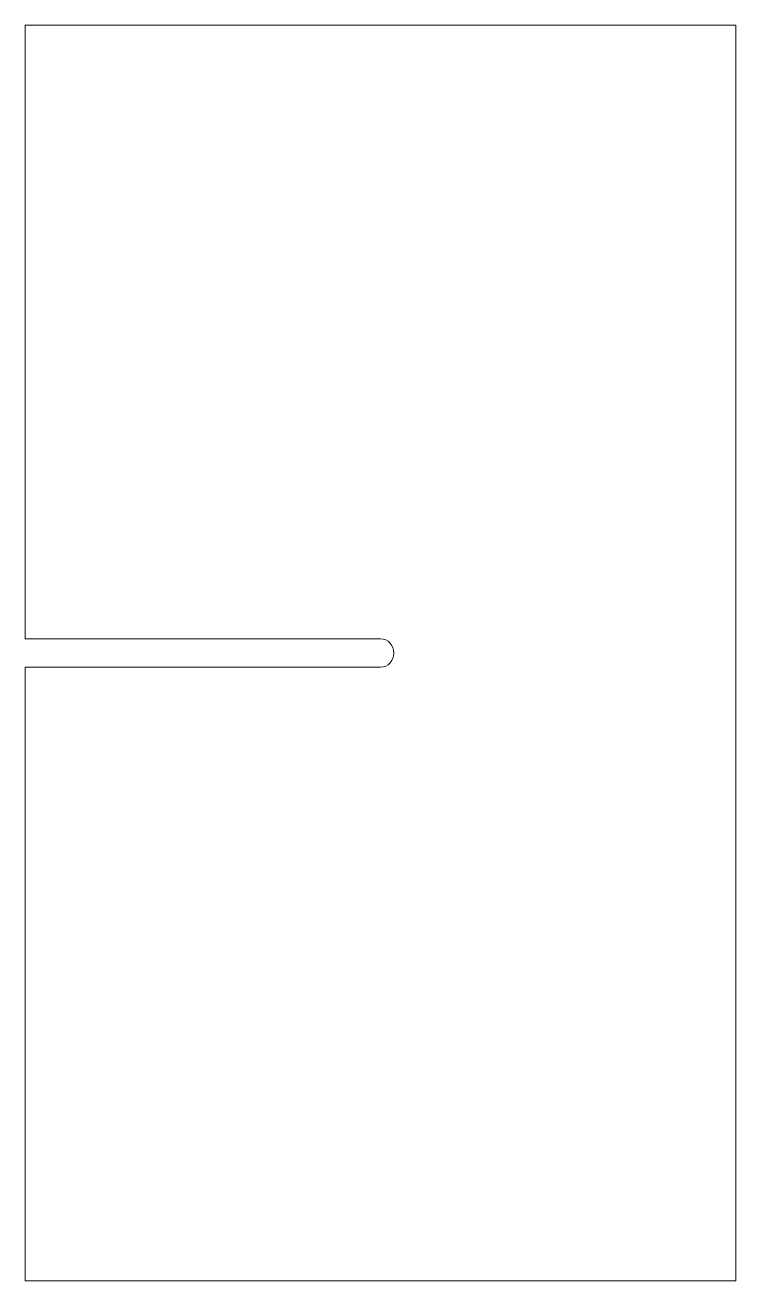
# Model space of a CAD drawing. Header units: millimetres. Extents: x -1744 to 2824, y -3870 to 2862.
# Drawn here: x -1744 to -1418, y 2083 to 2659 of the extents above; entities that cross this region are included whole.
import ezdxf

# ---------------------------------------------------------------- set-up
doc = ezdxf.new("R2010")
doc.units = ezdxf.units.MM
doc.header["$MEASUREMENT"] = 0
doc.layers.add('layer 1', color=7, linetype='Continuous')

msp = doc.modelspace()

# ---------------------------------------------------------------- linework, layer by layer
at = {"layer": 'layer 1', "color": 8, "lineweight": 20}
msp.add_open_spline([(-1744.4654, 2083.3767), (-1744.4654, 2083.3767), (-1744.4654, 2364.8767), (-1744.4654, 2364.8767), (-1744.4654, 2364.8767), (-1744.4654, 2364.8767), (-1581.4654, 2364.8767), (-1581.4654, 2364.8767), (-1581.4654, 2364.8767), (-1578.0634, 2364.8767), (-1575.3055, 2367.7869), (-1575.3055, 2371.3767), (-1575.3055, 2371.3767), (-1575.3055, 2374.9665), (-1578.0634, 2377.8767), (-1581.4654, 2377.8767), (-1581.4654, 2377.8767), (-1581.4654, 2377.8767), (-1744.4654, 2377.8767), (-1744.4654, 2377.8767), (-1744.4654, 2377.8767), (-1744.4654, 2377.8767), (-1744.4654, 2659.3767), (-1744.4654, 2659.3767), (-1744.4654, 2659.3767), (-1744.4654, 2659.3767), (-1418.4654, 2659.3767), (-1418.4654, 2659.3767), (-1418.4654, 2659.3767), (-1418.4654, 2659.3767), (-1418.4654, 2083.3767), (-1418.4654, 2083.3767), (-1418.4654, 2083.3767), (-1418.4654, 2083.3767), (-1744.4654, 2083.3767), (-1744.4654, 2083.3767)], degree=3, knots=[0, 0, 0, 0, 0.1, 0.1, 0.1, 0.1, 0.2, 0.2, 0.2, 0.2, 0.3, 0.3, 0.3, 0.3, 0.4, 0.4, 0.4, 0.4, 0.5, 0.5, 0.5, 0.5, 0.6, 0.6, 0.6, 0.6, 0.7, 0.7, 0.7, 0.7, 0.8, 0.8, 0.8, 0.8, 1, 1, 1, 1], dxfattribs=at)

doc.saveas('drawing.dxf')
